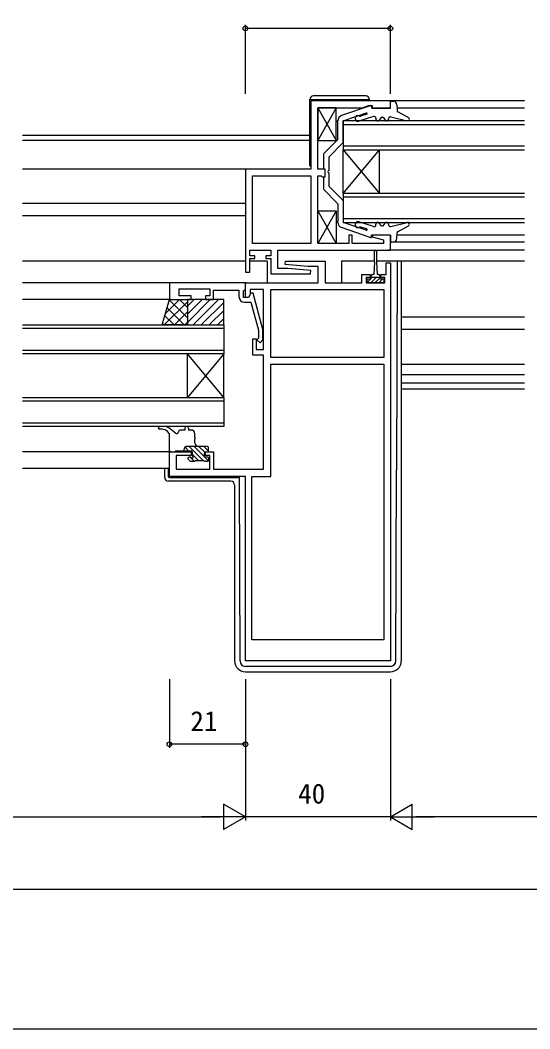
# Model space of a CAD drawing. Units: millimetres, scale not verified. Extents: x -437 to 438, y -281 to 278.
# Drawn here: x 152.9 to 293.6, y -280.9 to -2.6 of the extents above; entities that cross this region are included whole.
import ezdxf
from ezdxf.enums import TextEntityAlignment as Align

# ---------------------------------------------------------------- set-up
doc = ezdxf.new("R2010")
doc.units = ezdxf.units.MM
doc.header["$LTSCALE"] = 2
for name, color, linetype in [('0-2_YKK_11', 7, 'Continuous'), ('0-3_YKK_12', 2, 'Continuous'), ('0-4_YKK_13', 4, 'Continuous'), ('0-6_YKK_D', 6, 'Continuous'), ('0-7_YKK_ZWAK', 7, 'Continuous')]:
    doc.layers.add(name, color=color, linetype=linetype)
doc.styles.add('ＭＳ ゴシック', font='')
doc.styles.get('ＭＳ ゴシック').set_extended_font_data('MS Gothic')

msp = doc.modelspace()

# ---------------------------------------------------------------- linework, layer by layer
at = {"layer": '0-2_YKK_11'}
for points in [[(223.983, -66.1), (255.083, -66.1), (255.083, -61.9), (250.122, -61.9), (250.054, -62.422), (253.183, -63.261), (253.183, -64.2), (244.583, -64.2), (244.583, -61.9), (243.583, -61.9), (243.583, -64.2), (235.083, -64.2), (235.083, -45.6), (235.937, -45.6), (236.11, -45.7), (236.283, -45.8), (237.083, -45.8), (237.083, -43.7), (235.083, -43.7), (235.083, -26.8), (247.434, -26.8), (249.083, -26.2), (250.083, -26.2), (250.083, -26.9), (255.083, -26.9), (255.083, -24.9), (233.083, -24.9), (233.083, -43.7), (215.083, -43.7), (215.083, -72.1), (216.283, -72.1), (216.283, -68.4), (217.683, -68.4), (217.683, -67.6), (216.283, -67.6), (216.283, -66.1), (222.083, -66.1), (222.083, -67.6), (220.683, -67.6), (220.683, -68.4)], [(220.683, -68.4), (222.083, -68.4), (222.083, -72.6), (233.061, -72.6), (233.103, -71.644), (226.89, -71.1), (223.983, -71.1), (223.983, -66.1)], [(255.083, -69.6), (255.083, -179.4), (215.083, -179.4), (215.083, -128.5), (194.083, -128.5), (194.083, -121.7), (200.083, -121.7), (200.083, -122.7), (195.983, -122.7), (195.983, -126.5), (205.283, -126.5), (205.283, -122.7), (204.083, -122.7), (204.083, -121.7), (206.283, -121.7), (206.283, -126.5), (220.083, -126.5), (220.083, -95), (217.083, -95), (217.083, -90.5), (218.083, -90.5), (218.083, -93.5), (220.083, -93.5), (220.083, -76.9), (216.383, -76.9), (216.383, -78.234), (215.883, -79.1), (215.083, -79.1), (215.083, -75.1), (235.183, -75.1), (235.183, -70.6), (232.276, -70.6), (226.063, -70.056), (226.105, -69.1), (237.083, -69.1), (237.083, -75.1), (247.183, -75.1), (247.183, -72.8), (249.483, -72.8), (249.483, -73.6)], [(249.483, -73.6), (248.383, -73.6), (248.383, -75.1), (253.583, -75.1), (253.583, -73.6), (252.483, -73.6), (252.483, -72.8), (253.883, -72.8), (253.883, -69.6), (255.083, -69.6)], [(215.083, -75.1), (194.083, -75.1), (194.083, -79.7), (200.083, -79.7), (200.083, -78.7), (196.783, -78.7), (196.783, -76.7), (205.283, -76.7), (205.283, -78.7), (204.083, -78.7), (204.083, -79.7), (206.283, -79.7), (206.283, -77.1), (213.283, -77.1), (213.283, -78.9)], [(214.783, -80.4), (216.603, -80.4), (218.683, -88.161), (218.683, -90.351), (218.259, -90.776), (219.107, -91.624), (219.883, -90.849), (219.883, -88.003), (217.176, -77.9), (216.576, -77.9), (215.883, -79.1), (214.583, -79.1), (214.583, -77.3), (214.783, -77.1), (215.083, -76.8), (215.083, -75.1)]]:
    msp.add_lwpolyline(points, dxfattribs=at)
for points in [[(216.983, -64.2), (216.983, -45.6), (233.083, -45.6), (233.083, -64.2)], [(222.083, -76.9), (253.283, -76.9), (253.283, -95.7), (222.083, -95.7)], [(253.283, -97.5), (253.283, -173.6), (216.883, -173.6), (216.883, -128.5), (222.083, -128.5), (222.083, -97.5)]]:
    msp.add_lwpolyline(points, close=True, dxfattribs=at)
msp.add_arc((214.783, -78.9), 1.5, 180.00001, 269.99999, dxfattribs=at)
at = {"layer": '0-3_YKK_12'}
for p, q in [((292.083, -24.9), (254.783, -24.9)), ((292.083, -26.9), (256.893, -26.9)), ((242.083, -30.4), (242.083, -38.4)), ((292.083, -30.4), (242.083, -30.4)), ((242.083, -31.4), (292.083, -31.4)), ((232.883, -34.4), (153.583, -34.4)), ((232.883, -35.8), (153.583, -35.8)), ((292.083, -37.4), (242.083, -37.4)), ((242.083, -38.4), (292.083, -38.4)), ((242.083, -50.4), (242.083, -38.4)), ((242.083, -50.4), (252.083, -38.4)), ((242.083, -38.4), (252.083, -50.4)), ((252.083, -50.4), (252.083, -38.4)), ((216.083, -43.7), (153.583, -43.7)), ((242.083, -50.4), (242.083, -58.4)), ((292.083, -50.4), (242.083, -50.4)), ((242.083, -51.4), (292.083, -51.4)), ((215.083, -53.2), (153.583, -53.2)), ((215.083, -56.6), (153.583, -56.6)), ((292.083, -57.4), (242.083, -57.4)), ((242.083, -58.4), (292.083, -58.4)), ((292.083, -63.9), (255.083, -63.899)), ((292.083, -61.899), (256.901, -61.898)), ((292.083, -66.1), (254.583, -66.1)), ((215.083, -69.1), (153.583, -69.1)), ((221.083, -69.1), (216.283, -69.1)), ((221.083, -69.1), (221.083, -75.1)), ((250.733, -69.1), (241.583, -69.1)), ((241.583, -69.1), (241.583, -75.1)), ((292.083, -69.1), (251.233, -69.1)), ((215.383, -75.1), (153.583, -75.1)), ((194.583, -79.7), (153.583, -79.7)), ((292.083, -84.6), (258.083, -84.6)), ((153.583, -86.7), (209.083, -86.7)), ((209.083, -87.7), (153.583, -87.7)), ((209.083, -86.7), (209.083, -94.7)), ((292.083, -88), (258.083, -88)), ((153.583, -93.7), (209.083, -93.7)), ((209.083, -94.7), (153.583, -94.7)), ((199.083, -106.7), (199.083, -94.7)), ((209.083, -106.7), (199.083, -94.7)), ((209.083, -94.7), (199.083, -106.7)), ((209.083, -106.7), (209.083, -94.7)), ((292.083, -100.5), (258.082, -100.5)), ((292.083, -102.77), (258.082, -102.77)), ((292.083, -104.4), (258.082, -104.4)), ((153.583, -106.7), (209.083, -106.7)), ((209.083, -107.7), (153.583, -107.7)), ((209.083, -106.7), (209.083, -114.7)), ((153.583, -113.7), (209.083, -113.7)), ((209.083, -114.7), (153.583, -114.7)), ((194.583, -121.7), (153.583, -121.7)), ((194.083, -126.3), (153.583, -126.3))]:
    msp.add_line(p, q, dxfattribs=at)
at = {"layer": '0-4_YKK_13'}
for p, q in [((232.883, -24.5), (249.283, -24.5)), ((232.883, -42.7), (232.883, -24.5)), ((248.283, -23.5), (233.883, -23.5)), ((249.283, -24.9), (249.283, -24.5)), ((255.426, -24.926), (255.975, -24.991)), ((240.083, -26.8), (235.083, -35.8)), ((235.083, -26.8), (240.083, -35.8)), ((249.493, -26.217), (241.599, -28.954)), ((249.89, -26.5), (249.89, -26.9)), ((255.09, -26.9), (249.89, -26.9)), ((255.09, -26.9), (255.09, -25.224)), ((256.856, -25.937), (256.928, -27.489)), ((240.39, -30.671), (240.39, -30.371)), ((240.59, -30.371), (240.39, -30.371)), ((240.59, -30.371), (240.59, -30.371)), ((240.59, -30.371), (240.59, -30.371)), ((242.09, -36.276), (242.09, -30.373)), ((242.091, -30.373), (248.507, -28.23)), ((250.438, -29.223), (246.392, -30.513)), ((248.544, -28.568), (246.836, -29.112)), ((251.09, -29.7), (251.09, -29.9)), ((252.59, -29.4), (251.99, -30.2)), ((252.59, -29.4), (253.09, -29.4)), ((253.09, -29.4), (253.69, -30.2)), ((254.59, -29.778), (254.59, -29.9)), ((255.208, -29.292), (259.718, -30.385)), ((257.191, -27.906), (260.072, -29.458)), ((240.59, -30.671), (240.39, -30.671)), ((240.59, -35.41), (240.59, -30.671)), ((240.502, -35.622), (236.678, -39.446)), ((242.002, -36.488), (238.178, -40.312)), ((236.59, -39.658), (236.59, -43.7)), ((238.09, -40.524), (238.09, -44.1)), ((236.59, -45.8), (236.59, -49.142)), ((238.09, -44.7), (238.09, -48.276)), ((240.502, -53.178), (236.678, -49.354)), ((242.002, -52.312), (238.178, -48.488)), ((242.09, -52.524), (242.09, -58.427)), ((240.083, -55.2), (235.083, -64.2)), ((235.083, -55.2), (240.083, -64.2)), ((240.59, -53.39), (240.59, -58.129)), ((240.39, -58.129), (240.39, -58.429)), ((240.59, -58.129), (240.39, -58.129)), ((240.59, -58.429), (240.39, -58.429)), ((240.59, -58.429), (240.59, -58.429)), ((240.59, -58.429), (240.59, -58.429)), ((248.441, -60.548), (242.09, -58.427)), ((250.438, -59.577), (246.392, -58.287)), ((255.208, -59.508), (259.718, -58.415)), ((249.492, -62.583), (241.599, -59.846)), ((248.544, -60.232), (246.836, -59.688)), ((251.09, -59.1), (251.09, -58.9)), ((252.59, -59.4), (251.99, -58.6)), ((252.59, -59.4), (253.09, -59.4)), ((253.09, -59.4), (253.69, -58.6)), ((254.59, -59.022), (254.59, -58.9)), ((257.191, -60.894), (260.072, -59.342)), ((255.09, -61.9), (249.89, -61.9)), ((249.89, -62.3), (249.89, -61.9)), ((255.09, -61.9), (255.09, -63.576)), ((255.426, -63.874), (255.975, -63.809)), ((256.856, -62.863), (256.928, -61.311)), ((250.733, -69.3), (250.733, -66.35)), ((251.233, -66.35), (251.233, -69.3)), ((250.733, -69.3), (250.483, -72.8)), ((251.233, -69.3), (251.483, -72.8)), ((256.976, -69.1), (256.773, -126.8)), ((258.083, -69.1), (258.083, -127.1)), ((249.659, -74), (248.683, -74.976)), ((249.733, -73.2), (249.733, -74)), ((249.733, -73.5), (252.233, -73.5)), ((250.159, -73.5), (249.733, -73.926)), ((250.483, -72.8), (250.133, -72.8)), ((251.833, -72.8), (251.483, -72.8)), ((253.027, -74), (251.927, -75.1)), ((252.233, -74), (252.233, -73.2)), ((253.283, -74.866), (253.049, -75.1)), ((192.676, -86.7), (199.083, -80.293)), ((192.977, -83.57), (196.847, -79.7)), ((194.069, -79.75), (199.083, -84.764)), ((196.847, -79.7), (199.083, -81.935)), ((199.083, -81.498), (200.881, -79.7)), ((199.083, -83.744), (203.126, -79.7)), ((199.083, -85.989), (205.371, -79.7)), ((200.616, -86.7), (207.617, -79.7)), ((202.862, -86.7), (209.083, -80.479)), ((193.44, -81.949), (198.19, -86.7)), ((195.504, -86.7), (199.083, -83.121)), ((205.107, -86.7), (209.083, -82.723)), ((192.811, -84.149), (195.362, -86.7)), ((198.333, -86.7), (199.083, -85.95)), ((207.352, -86.7), (209.083, -84.968)), ((192.183, -86.349), (192.534, -86.7)), ((258.083, -97.5), (292.083, -97.5)), ((192.442, -114.7), (191.42, -114.7)), ((192.086, -115.5), (191.42, -115.5)), ((194.083, -116.7), (193.539, -116.125)), ((194.083, -121.4), (194.083, -116.7)), ((195.759, -116.581), (194.383, -115.413)), ((198.383, -115.7), (197.083, -115.7)), ((198.383, -115.2), (198.383, -115.7)), ((199.383, -115.2), (199.383, -115.7)), ((200.083, -115.7), (199.383, -115.7)), ((201.083, -117.75), (201.083, -116.7)), ((201.083, -119.2), (201.083, -118.15)), ((194.383, -121.7), (195.583, -121.7)), ((195.583, -121.7), (195.883, -121.4)), ((195.883, -121.4), (200.083, -121.4)), ((198.083, -121.2), (198.083, -121.4)), ((198.433, -120.44), (199.393, -121.4)), ((204.583, -120.2), (199.083, -120.2)), ((199.54, -120.2), (203.44, -124.1)), ((200.383, -121.7), (200.383, -122.739)), ((200.383, -122.39), (202.093, -124.1)), ((200.887, -120.2), (203.783, -123.096)), ((202.235, -120.201), (203.848, -121.814)), ((203.582, -120.201), (204.87, -121.489)), ((204.083, -121.7), (204.583, -121.7)), ((204.883, -121.4), (204.883, -120.5)), ((199.271, -123.712), (199.771, -124.212)), ((199.922, -123.2), (199.483, -123.2)), ((199.846, -123.2), (200.946, -124.3)), ((199.983, -124.3), (200.983, -124.3)), ((201.183, -124.1), (203.783, -124.1)), ((203.887, -123.2), (204.897, -124.21)), ((203.983, -124.3), (204.683, -124.3)), ((204.983, -124), (204.983, -123.5)), ((192.783, -128.8), (192.783, -126.3)), ((193.783, -126.3), (193.783, -128.5)), ((256.588, -179.405), (256.773, -126.8)), ((258.083, -127.1), (258.083, -179.4)), ((211.083, -129.8), (193.783, -129.8)), ((194.083, -128.8), (213.101, -128.8)), ((213.401, -129.099), (213.401, -128.5)), ((213.578, -179.405), (213.401, -129.099)), ((212.083, -130.8), (212.083, -179.4)), ((255.088, -180.9), (215.078, -180.9)), ((215.083, -182.4), (255.083, -182.4))]:
    msp.add_line(p, q, dxfattribs=at)
for points in [[(240.083, -26.8), (235.083, -26.8), (235.083, -35.8), (240.083, -35.8)], [(240.083, -64.2), (235.083, -64.2), (235.083, -55.2), (240.083, -55.2)], [(199.083, -79.7), (199.083, -86.7), (192.083, -86.7), (194.083, -79.7)], [(199.083, -79.7), (199.083, -86.7), (209.083, -86.7), (209.083, -79.7)]]:
    msp.add_lwpolyline(points, close=True, dxfattribs=at)
for points in [[(252.233, -74), (253.283, -74), (253.283, -75.1), (248.683, -75.1), (248.683, -74), (249.733, -74)], [(251.282, -73.5), (250.983, -73.799), (249.682, -75.1)], [(252.233, -73.671), (250.983, -74.921), (250.804, -75.1)], [(204.683, -123.2), (203.783, -123.2), (203.783, -122)]]:
    msp.add_lwpolyline(points, dxfattribs=at)
for centre, radius, start, end in [((233.883, -24.5), 1, 90, 180), ((248.283, -24.5), 1, 0, 90), ((255.39, -25.224), 0.3, 83.21997, 180), ((255.857, -25.984), 1, 2.68231, 83.21997), ((249.59, -26.5), 0.3, 0, 109.12451), ((257.428, -27.466), 0.5, 182.68231, 241.68758), ((242.09, -30.371), 1.5, 109.12451, 180), ((246.149, -29.751), 0.8, 57.20165, 287.68045), ((246.745, -28.826), 0.3, 237.20165, 287.68045), ((248.494, -28.409), 0.166, 287.68045, 108.46873), ((250.59, -29.7), 0.5, 0, 107.68045), ((251.59, -29.9), 0.5, 180, 323.1301), ((254.09, -29.9), 0.5, 216.8699, 360), ((255.09, -29.778), 0.5, 76.37961, 180), ((259.835, -29.899), 0.5, 256.37961, 61.68758), ((240.29, -35.41), 0.3, 315, 0), ((241.79, -36.276), 0.3, 315, 359.99985), ((236.89, -39.658), 0.3, 135, 180), ((238.39, -40.524), 0.3, 135, 180), ((233.383, -42.7), 0.5, 180, 233.1301), ((238.09, -44.4), 0.3, 90, 270), ((236.89, -49.142), 0.3, 180, 225), ((238.39, -48.276), 0.3, 180, 225), ((241.79, -52.524), 0.3, 0.00015, 45), ((240.29, -53.39), 0.3, 360, 45), ((242.09, -58.429), 1.5, 180, 250.87549), ((246.149, -59.049), 0.8, 72.31955, 302.79835), ((251.59, -58.9), 0.5, 36.8699, 180), ((254.09, -58.9), 0.5, 0, 143.1301), ((259.835, -58.901), 0.5, 298.31242, 103.62039), ((246.745, -59.974), 0.3, 72.31955, 122.79835), ((248.494, -60.391), 0.166, 251.53127, 72.31955), ((250.59, -59.1), 0.5, 252.31955, 0), ((255.09, -59.022), 0.5, 180, 283.62039), ((257.428, -61.334), 0.5, 118.31242, 177.31768), ((249.59, -62.3), 0.3, 250.87549, 0), ((255.39, -63.576), 0.3, 180, 276.78003), ((255.857, -62.816), 1, 276.78003, 357.31768), ((250.983, -66.35), 0.25, 0, 180), ((250.133, -73.2), 0.4, 90, 180), ((251.833, -73.2), 0.4, 0, 90), ((191.42, -115.1), 0.4, 90, 270), ((192.086, -117.5), 2, 43.43233, 90), ((192.442, -117.7), 3, 49.67145, 90), ((196.083, -116.2), 0.5, 229.67145, 0), ((197.083, -116.2), 0.5, 90, 180), ((198.883, -115.2), 0.5, 0, 180), ((200.083, -116.7), 1, 0, 90), ((201.083, -117.95), 0.2, 270, 90), ((202.083, -119.2), 1, 180, 270), ((194.383, -121.4), 0.3, 180, 270), ((199.083, -121.2), 1, 90, 180), ((200.083, -121.7), 0.3, 0, 90), ((204.083, -122), 0.3, 90, 180), ((204.583, -120.5), 0.3, 0, 90), ((204.583, -121.4), 0.3, 270, 0), ((199.483, -123.5), 0.3, 90, 225), ((199.983, -124), 0.3, 225, 270), ((199.922, -123.5), 0.3, 33.05573, 90), ((200.383, -123.2), 0.25, 213.05573, 56.94427), ((200.683, -122.739), 0.3, 180, 236.94427), ((200.983, -124.1), 0.2, 270, 0), ((203.983, -124.1), 0.2, 180, 270), ((204.683, -123.5), 0.3, 0, 90), ((204.683, -124), 0.3, 270, 0), ((193.783, -128.8), 1, 180, 270), ((194.083, -128.5), 0.3, 180, 270), ((211.083, -130.8), 1, 0, 90), ((213.101, -129.1), 0.3, 0.20151, 90), ((215.083, -179.4), 3, 180, 270), ((215.078, -179.4), 1.5, 180.20151, 270), ((255.083, -179.4), 3, 270, 0), ((255.088, -179.4), 1.5, 270, 359.79849)]:
    msp.add_arc(centre, radius, start, end, dxfattribs=at)
at = {"layer": '0-6_YKK_D'}
for p, q in [((215.083, -22.9), (215.083, -3.9)), ((255.083, -4.9), (215.083, -4.9)), ((255.083, -22.9), (255.083, -3.9)), ((194.083, -184.4), (194.083, -203.4)), ((215.083, -184.4), (215.083, -223.4)), ((215.083, -184.4), (215.083, -223.4)), ((215.083, -184.4), (215.083, -203.4)), ((255.083, -184.4), (255.083, -223.4)), ((255.083, -184.4), (255.083, -223.4)), ((215.083, -202.4), (194.083, -202.4)), ((215.083, -222.4), (209.021, -218.9)), ((209.021, -218.9), (209.021, -225.9)), ((255.083, -222.4), (261.145, -218.9)), ((261.145, -225.9), (261.145, -218.9)), ((96.083, -222.4), (208.083, -222.4)), ((215.083, -222.4), (202.959, -222.4)), ((215.083, -222.4), (209.021, -225.9)), ((255.083, -222.4), (215.083, -222.4)), ((255.083, -222.4), (261.145, -225.9)), ((255.083, -222.4), (267.207, -222.4)), ((370.083, -222.4), (262.083, -222.4)), ((-65.917, -242.4), (370.083, -242.4))]:
    msp.add_line(p, q, dxfattribs=at)
for centre in [(215.083, -4.9), (255.083, -4.9), (194.083, -202.4), (215.083, -202.4)]:
    msp.add_circle(centre, 0.637, dxfattribs=at)
at = {"layer": '0-7_YKK_ZWAK'}
msp.add_lwpolyline([(-436.8, -280.9), (438.2, -280.9), (438.2, 244.1)], dxfattribs=at)

# ---------------------------------------------------------------- texts
at = {"layer": '0-6_YKK_D', "style": 'ＭＳ ゴシック'}
for s, p in [('21', (199.874, -200.4)), ('40', (229.628, -220.4))]:
    msp.add_text(s, height=5.499, dxfattribs=at).set_placement(p, align=Align.BOTTOM_LEFT)

doc.saveas('drawing.dxf')
